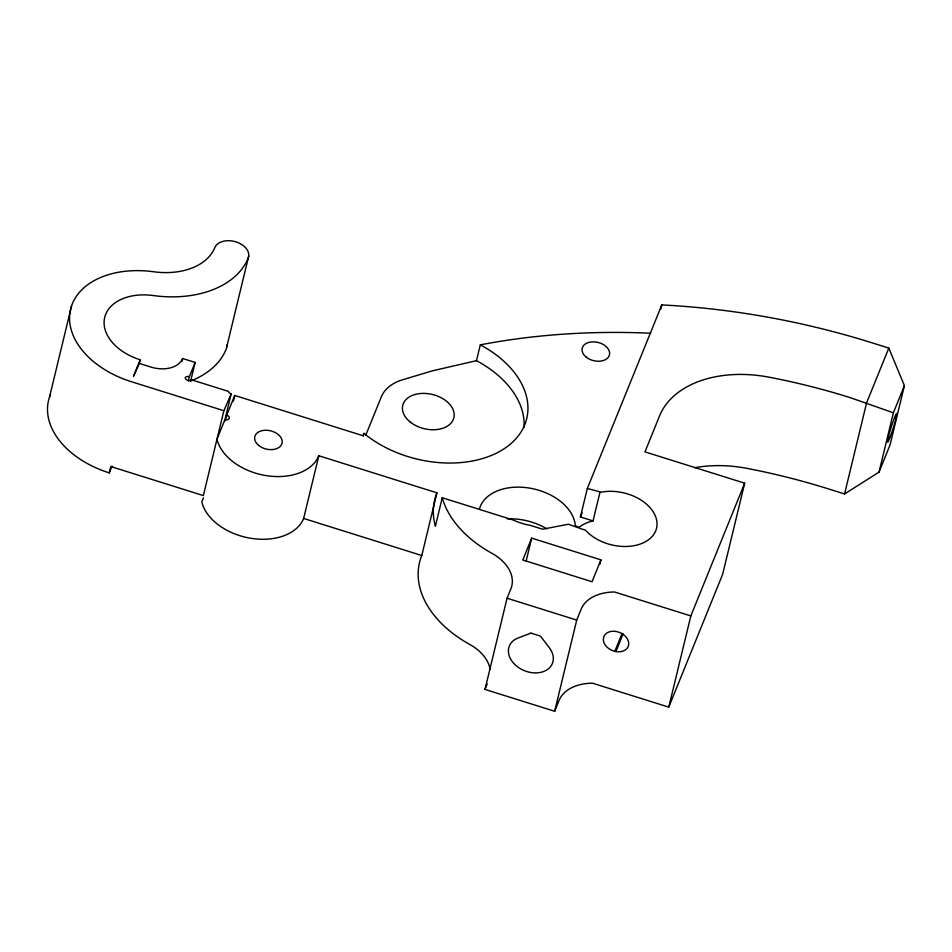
<?xml version="1.0" encoding="UTF-8"?>
<svg xmlns="http://www.w3.org/2000/svg" width="952" height="952" viewBox="0 0 952 952"><rect width="100%" height="100%" fill="white"/><g stroke="black" fill="none" stroke-linecap="round" stroke-linejoin="round"><path stroke-width="1.43" d="M49.504 397.103L71.567 305.901M50.48 394.521A84.43 56.489 13.6 0 0 109.254 472.87L110.789 466.539L203.347 495.575L223.875 410.717L231.169 393.902L228.968 392.688L228.54 391.415L191.828 379.896C190.019 381.466 185.354 380.419 185.152 377.801A3.51 2.344 13.6 0 1 189.377 376.659L195.148 362.438L182.641 358.511A26.299 17.6 13.6 0 1 150.951 367.067L139.313 363.426L133.542 376.207L140.194 359.797A49.361 33.023 13.6 0 1 104.53 318.218A49.361 33.023 13.6 0 1 153.201 295.536A98.746 66.081 13.6 0 0 248.198 258.051A17.541 11.733 13.6 0 0 235.953 241.879A17.541 11.733 13.6 0 0 214.831 247.579A63.677 42.614 13.6 0 1 153.57 271.748A84.43 56.489 13.6 0 0 70.317 310.542A84.43 56.489 13.6 0 0 131.316 381.681L223.875 410.717M139.313 363.426L140.194 359.797M181.939 361.391L182.641 358.511M188.341 380.967L189.377 376.659M190.638 381.109L195.148 362.438M226.659 347.266L248.722 256.064M599.938 492.422L593.048 520.923L580.434 516.972L587.324 488.471L601.105 492.184A39.889 26.692 13.6 0 1 652.31 510.486A39.889 26.692 13.6 0 1 638.459 544.639A39.889 26.692 13.6 0 1 585.635 530.312L568.284 524.255L542.58 529.217L530.514 525.433A49.099 32.856 13.6 0 1 512.938 519.923L442.263 497.741L435.373 526.242L434.814 524.076A109.599 73.34 13.6 0 1 436.932 492.827L318.813 455.758A52.967 35.438 13.6 0 1 265.977 475.583A52.967 35.438 13.6 0 1 216.985 439.217L224.97 419.523L231.169 393.902M225.362 420.855L226.743 415.155L234.739 395.461L362.974 435.707L363.938 433.338A97.318 65.117 13.6 0 0 507.856 446.119A97.318 65.117 13.6 0 0 480.308 344.85A574.425 384.358 13.6 0 1 645.17 332.998L650.74 333.236M233.359 401.161L234.739 395.461M203.478 497.813L201.812 501.918A52.967 35.438 13.6 0 0 250.816 538.285A52.967 35.438 13.6 0 0 303.652 518.447L318.813 455.758M363.236 436.218L363.938 433.338M490.066 669.482A43.84 29.333 13.6 0 0 469.669 644.409A109.599 73.328 13.6 0 1 421.772 555.516L436.932 492.827M523.993 427.412A97.318 65.117 13.6 0 0 476.476 360.689L480.308 344.85M694.96 467.67A105.208 70.4 13.6 0 1 746.761 468.336A486.746 325.703 13.6 0 1 827.871 488.733L844.567 493.969L879.029 472.109L893.381 412.799L849.934 397.543A486.746 325.703 13.6 0 0 768.823 377.147A105.208 70.4 13.6 0 0 659.617 415.762L644.968 451.879L744.69 483.176L722.627 574.365L668.768 707.134L592.477 683.191A43.84 29.333 13.6 0 0 559.062 700.422L554.659 711.275L484.996 689.415L507.059 598.225L510.903 588.764A43.84 29.333 13.6 0 0 491.732 553.207A109.599 73.328 13.6 0 1 442.263 497.741M526.135 561.061L531.68 538.13L600.926 559.859L599.879 564.155M554.659 711.275L576.722 620.085L581.125 609.221A43.84 29.333 13.6 0 1 614.54 591.989L690.831 615.932L744.69 483.176M660.771 309.198L661.795 304.926A574.425 384.37 13.6 0 1 872.127 342.851L888.811 348.087L904.4 385.643L890.049 444.953L879.029 472.109M668.768 707.134L690.831 615.932M844.567 493.969L866.629 402.779L888.811 348.087M615.932 651.561A13.149 9.722 22.1 0 0 628.641 644.885A13.149 9.722 22.1 0 0 619.038 632.259A13.149 9.722 22.1 0 0 604.092 636.007L603.294 639.304A13.149 9.722 22.1 0 0 614.825 651.323L615.932 651.561L623.132 633.746M109.254 472.87L112.027 466.028M365.687 435.397L381.335 396.841A49.349 33.023 13.6 0 1 401.244 380.193L432.625 370.768L476.476 360.689M531.68 538.13L522.803 560.002L592.049 581.731L600.926 559.859M484.996 689.415L487.186 684.012M587.324 488.471L661.795 304.926M580.434 516.972L582.1 512.854M614.825 651.323L622.084 633.425M893.381 412.799L904.4 385.643M303.652 518.447L421.772 555.516M507.059 598.225L576.722 620.085M226.743 415.155A3.51 2.344 13.6 0 1 229.194 418.392A3.51 2.344 13.6 0 1 224.97 419.523M593.048 520.923A39.889 26.692 13.6 0 0 579.149 527.289L575.317 525.683A49.099 32.856 13.6 0 0 530.014 488.174A49.099 32.856 13.6 0 0 479.427 509.106M507.285 518.876A49.099 32.856 13.6 0 1 546.876 528.895M190.388 381.086A98.746 66.081 13.6 0 0 226.136 349.241A17.541 11.733 13.6 0 0 226.647 345.183M530.99 633.128L518.102 637.983A23.229 17.184 22.1 0 0 512.355 661.711A23.229 17.184 22.1 0 0 543.616 671.529A23.229 17.184 22.1 0 0 549.363 647.788L540.462 636.103L530.99 633.128M890.251 436.778A14.911 1.095 -72.6 0 0 896.724 413.751A14.911 1.095 -72.6 0 0 889.501 432.851A14.911 1.095 -72.6 0 0 890.251 436.778M586.075 357.036A14.03 9.389 13.6 0 0 609.173 355.739A14.03 9.389 13.6 0 0 592.227 341.875A14.03 9.389 13.6 0 0 586.075 357.036M258.67 445.429A14.03 9.389 13.6 0 0 281.768 444.132A14.03 9.389 13.6 0 0 264.811 430.268A14.03 9.389 13.6 0 0 258.67 445.429M410.014 421.855A26.299 17.6 13.6 0 0 453.319 419.427A26.299 17.6 13.6 0 0 421.546 393.438A26.299 17.6 13.6 0 0 410.014 421.855"/></g></svg>
